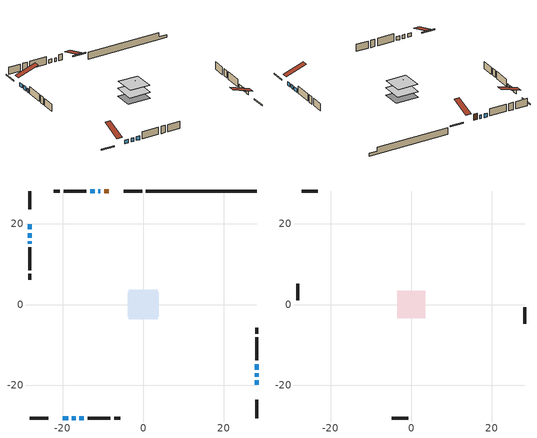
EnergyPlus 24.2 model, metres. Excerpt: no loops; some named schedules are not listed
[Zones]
conditioned space
 floor outside (Floor1 construction): -1.18,-1.18 -1.18,1.18 1.18,1.18 1.18,-1.18 z0.77
 floor adiabatic (AdiabaticFloorConstruction): -3.61,-3.61 -3.61,3.61 3.61,3.61 3.61,-3.61 z0.77
 floor foundation (Slab1 construction): -3.81,-3.05 -3.81,3.05 3.81,3.05 3.81,-3.05 z-1.52
 wall outside (RimJoist1 construction): -0.25,28.12 -4.78,28.12 / -28.12,-28.12 -23.59,-28.12 / -28.12,28.12 -28.12,23.59 / 28.12,-28.12 28.12,-23.59 z0.77:1.07
 wall outside (AdiabaticWallConstruction 1): -8.48,28.12 -9.67,28.12 z0.77:2.8
 wall outside (AdiabaticWallConstruction): 28.12,-19.88 28.12,-18.78 / -19.88,-28.12 -18.62,-28.12 / -28.12,19.88 -28.12,18.62 / -10.6,28.12 -11.13,28.12 / 28.12,-17.85 28.12,-17.07 / -17.69,-28.12 -16.77,-28.12 / -28.12,17.69 -28.12,16.57 / -28.12,15.64 -28.12,15.08 / -12.05,28.12 -13.17,28.12 / 28.12,-16.14 28.12,-14.74 / -15.85,-28.12 -14.72,-28.12 z0.77:1.99
 wall outside (Wall1 construction): -14.1,28.12 -19.75,28.12 / -13.8,-28.12 -8.14,-28.12 / -28.12,14.16 -28.12,8.5 / 28.12,-13.82 28.12,-8.16 z0.77:3.21
 wall outside (Wall2 construction): -20.68,28.12 -22.18,28.12 / -7.22,-28.12 -5.71,-28.12 / -28.12,7.57 -28.12,6.07 / 28.12,-7.24 28.12,-5.73 z0.77:3.21
 wall foundation (FoundationWall1 construction): 0.68,28.12,-1.52 0.68,28.12,0.77 25.37,28.12,0.77 25.37,28.12,-0.59 28.12,28.12,-0.59 28.12,28.12,-1.52
 window (WindowConstruction 7): 28.12,-19.88 28.12,-18.78 z0.77:1.99
 window (WindowConstruction 8): -19.88,-28.12 -18.62,-28.12 z0.77:1.99
 window (WindowConstruction 9): -28.12,19.88 -28.12,18.62 z0.77:1.99
 window (WindowConstruction 10): -10.6,28.12 -11.13,28.12 z0.77:1.99
 window (WindowConstruction): 28.12,-17.85 28.12,-17.07 z0.77:1.99
 window (WindowConstruction 1): -17.69,-28.12 -16.77,-28.12 z0.77:1.99
 window (WindowConstruction 2): -28.12,17.69 -28.12,16.57 z0.77:1.99
 window (WindowConstruction 3): -28.12,15.64 -28.12,15.08 z0.77:1.99
 window (WindowConstruction 4): -12.05,28.12 -13.17,28.12 z0.77:1.99
 window (WindowConstruction 5): 28.12,-16.14 28.12,-14.75 z0.77:1.99
 window (WindowConstruction 6): -15.84,-28.12 -14.73,-28.12 z0.77:1.99
 door (Door): -8.49,28.12 -9.67,28.12 z0.77:2.8
 ceiling adiabatic (AdiabaticFloorConstruction): 3.61,-3.61 3.61,3.61 -3.61,3.61 -3.61,-3.61 z0.77
attic - vented
 floor to conditioned space (Floor2 construction Reversed): -3.41,-3.41 -3.41,3.41 3.41,3.41 3.41,-3.41 z3.21
 floor to conditioned space (Floor3 construction Reversed): -1.18,-1.18 -1.18,1.18 1.18,1.18 1.18,-1.18 z3.21
 wall outside (Wall3 construction): -23.11,28.12 -27.19,28.12 / -4.79,-28.12 -0.71,-28.12 / -28.12,5.14 -28.12,1.07 / 28.12,-4.81 28.12,-0.73 z0.77:3.21
 roof outside (Roof1 construction): -7.56,28.12,3.21 -7.56,21.1,5.55 -5.71,21.1,5.55 -5.71,28.12,3.21; -20.81,-28.12,3.21 -20.81,-21.1,5.55 -22.66,-21.1,5.55 -22.66,-28.12,3.21; -28.12,20.81,3.21 -21.1,20.81,5.55 -21.1,22.66,5.55 -28.12,22.66,3.21; 28.12,-20.81,3.21 21.1,-20.81,5.55 21.1,-22.66,5.55 28.12,-22.66,3.21
[Building]
Building 1: Terrain=Suburbs
[Site:Location]
Quebec Intl AP_QC: Latitude {deg}=46.8; Longitude {deg}=-71.38; Time Zone {hr}=-5; Elevation {m}=74; Keep Site Location Information=Yes
[Site:GroundTemperature:Shallow]
0.0108218, -2.24938, -2.43038, -1.3578, 2.94801, 7.23376, 10.9493, 13.303, 13.5029, 11.5886, 7.96783, 3.81355
[Site:WaterMainsTemperature]
Calculation Method=Schedule; Temperature Schedule=mains temperature schedule
[Material] Roughness=Rough; Thermal Absorptance=0.9
Name | Thickness {m} | Conductivity {W/m-K} | Density {kg/m3} | Specific Heat {J/kg-K} | Solar Absorptance | Visible Absorptance
asphalt or fiberglass shingles | 0.00635 | 0.162714 | 1121.4 | 1465.45 | 0.4 | 0.4
ceiling loosefill ins | 0.338667 | 0.0480833 | 16.02 | 1046.75 | 0.7 | 0.7
ceiling loosefill ins 1 | 0.0846667 | 0.0480833 | 16.02 | 1046.75 | 0.7 | 0.7
ceiling stud and cavity | 0.1397 | 0.0783191 | 65.682 | 1177.47 | 0.7 | 0.7
ceiling stud and cavity 1 | 0.1397 | 0.0862361 | 65.682 | 1177.47 | 0.7 | 0.7
concrete 4.0 in. | 0.1016 | 1.803125 | 2242.8 | 837.4 | 0.7 | 0.7
concrete 8.0 in. | 0.2032 | 1.803125 | 2242.8 | 837.4 | 0.7 | 0.7
door material | 0.04445 | 0.053851 | 512.64 | 1214.23 | 0.7 | 0.7
exterior vertical ins | 0.0536725 | 0.029427 | 32.04 | 1214.23 | 0.7 | 0.7
floor covering | 0.0127 | 0.0433444 | 54.468 | 1339.84 | 0.6 | 0.6
floor rigid ins; wall rigid ins | 0.051816 | 0.029427 | 32.04 | 1214.23 | 0.7 | 0.7
floor rigid ins 1; wall rigid ins 1 | 0.512978 | 0.029427 | 32.04 | 1214.23 | 0.7 | 0.7
floor stud and cavity | 0.1397 | 0.112664 | 92.3553 | 1139.71 | 0.7 | 0.7
floor stud and cavity 1 | 0.1397 | 1.75129 | 37.0049 | 1207.88 | 0.7 | 0.7
furniture material conditioned space 1 | 0.1524 | 0.115458 | 640.8 | 1214.23 | 0.6 | 0.6
gypsum board | 0.0127 | 0.160291 | 801 | 837.4 | 0.6 | 0.6
gypsum board 1 | 0.0127 | 0.160291 | 801 | 837.4 | 0.7 | 0.7
osb sheathing 0.5 in. | 0.0127 | 0.115458 | 512.64 | 1214.23 | 0.7 | 0.7
osb sheathing 0.75 in. | 0.01905 | 0.115458 | 512.64 | 1214.23 | 0.7 | 0.7
osb sheathing 2.0 in. | 0.0508 | 0.115458 | 512.64 | 1214.23 | 0.7 | 0.7
rim joist stud and cavity | 0.0508 | 0.0278857 | 125.044 | 1163.47 | 0.6 | 0.6
slab rigid ins | 0.0259096 | 0.029427 | 32.04 | 1214.23 | 0.7 | 0.7
wall stud and cavity | 0.1397 | 0.0784751 | 139.0536 | 1170.24 | 0.7 | 0.7
wall stud and cavity 1 | 0.1397 | 0.165635 | 139.0536 | 1170.24 | 0.7 | 0.7
wall stud and cavity 2 | 0.0889 | 6.1454 | 50.32683 | 1063.81 | 0.6 | 0.6
wall stud and cavity 3 | 0.0889 | 0.380278 | 52.3479 | 1209.89 | 0.7 | 0.7
wall stud and cavity 4 | 0.0889 | 0.391764 | 83.0341 | 1211.67 | 0.7 | 0.7
wood siding | 0.0254 | 0.102417 | 544.68 | 1172.36 | 0.4 | 0.4
wood siding 1 | 0.00254 | 0.102417 | 544.68 | 1172.36 | 0.4 | 0.4
wood siding 2; wood siding 3; wood siding 4 | 0.0254 | 0.102417 | 544.68 | 1172.36 | 0.7 | 0.7
[WindowMaterial:SimpleGlazingSystem]
Name | U-Factor {W/m2-K} | Solar Heat Gain Coefficient
WindowMaterial | 3.00537 | 0.53
WindowMaterial 1 | 2.99685 | 0.54
WindowMaterial 2 | 2.98833 | 0.56
WindowMaterial 3 | 3.03659 | 0.48
WindowMaterial 4 | 2.96903 | 0.58
WindowMaterial 5 | 1.24008 | 0.21
WindowMaterial 6 | 3.02808 | 0.47
WindowMaterial 7 | 3.01672 | 0.5
WindowMaterial 8 | 3.04284 | 0.48
[Construction]
AdiabaticFloorConstruction: floor stud and cavity 1, floor rigid ins 1, osb sheathing 0.75 in., floor covering
AdiabaticWallConstruction: wood siding 3, wall rigid ins 1, wall stud and cavity 3, gypsum board
AdiabaticWallConstruction 1: wood siding 4, wall rigid ins 1, wall stud and cavity 3, gypsum board
Door: door material
Floor1 construction: floor stud and cavity, floor rigid ins, osb sheathing 0.75 in., floor covering
Floor2 construction Reversed: gypsum board, ceiling stud and cavity, ceiling loosefill ins
Floor3 construction Reversed: gypsum board, ceiling stud and cavity 1, ceiling loosefill ins 1
FoundationWall1 construction: concrete 8.0 in., gypsum board 1
furniture construction conditioned space 1: furniture material conditioned space 1
PartitionWallConstruction: gypsum board, wall stud and cavity 4, gypsum board
RimJoist1 construction: wood siding 2, osb sheathing 2.0 in., rim joist stud and cavity
Roof1 construction: asphalt or fiberglass shingles
Slab1 construction: slab rigid ins, concrete 4.0 in.
Wall1 construction: wood siding, osb sheathing 0.5 in., wall stud and cavity, gypsum board
Wall2 construction: wood siding, wall rigid ins, osb sheathing 0.5 in., wall stud and cavity 1, gypsum board
Wall3 construction: wood siding 1, wall stud and cavity 2
WindowConstruction: WindowMaterial
WindowConstruction 1: WindowMaterial 1
WindowConstruction 10: WindowMaterial 8
WindowConstruction 2; WindowConstruction 4: WindowMaterial 2
WindowConstruction 3: WindowMaterial 3
WindowConstruction 5: WindowMaterial 4
WindowConstruction 6: WindowMaterial 5
WindowConstruction 7: WindowMaterial 6
WindowConstruction 8; WindowConstruction 9: WindowMaterial 7
[Zone] Multiplier=1; Part of Total Floor Area=Yes
Name | Volume {m3}
attic - vented | 19.7744
conditioned space | 253.2
[Space]
Name | Zone | Volume {m3}
attic - vented 1 | attic - vented | 19.7744
conditioned space 1 | conditioned space | 253.2
[ZoneInfiltration:EffectiveLeakageArea]
infil attic - vented 1: Zone or Space=attic - vented 1; Schedule=Always On Discrete; Effective Air Leakage Area {cm2}=1920.74; Stack Coefficient=0.000332279; Wind Coefficient=1.2316e-05
[ZoneMixing]
whole house fan mix: Zone or Space=attic - vented; Schedule=Always On Continuous; Design Flow Rate Calculation Method=Flow/Zone; Design Flow Rate {m3/s}=0; Source Zone or Space=conditioned space
[SurfaceProperty:ExposedFoundationPerimeter]
Slab1: Exposed Perimeter Calculation Method=TotalExposedPerimeter; Total Exposed Perimeter {m}=27.44
[InternalMass] Zone or ZoneList=conditioned space; Space or SpaceList=conditioned space 1
Name | Construction | Surface Area {m2}
furniture mass conditioned space 1 | furniture construction conditioned space 1 | 41.6205
partition wall mass | PartitionWallConstruction | 104.051
[Lights]
interior lighting: Zone or ZoneList or Space or SpaceList=conditioned space 1; Schedule=interior lighting schedule; Design Level Calculation Method=LightingLevel; Lighting Level {W}=343.2; Return Air Fraction=0; Fraction Radiant=0.6; Fraction Visible=0.2; Fraction Replaceable=1
[People]
occupants: Zone or ZoneList or Space or SpaceList=conditioned space 1; Number of People Schedule=occupants schedule; Number of People Calculation Method=People; Number of People=3; Fraction Radiant=0.314171; Sensible Heat Fraction=0.56303; Activity Level Schedule=occupants activity schedule; Carbon Dioxide Generation Rate {m3/s-W}=0; Enable ASHRAE 55 Comfort Warnings=No; Mean Radiant Temperature Calculation Type=EnclosureAveraged
[ElectricEquipment] Zone or ZoneList or Space or SpaceList=conditioned space 1; Design Level Calculation Method=EquipmentLevel
Name | Schedule | Design Level {W} | Fraction Latent | Fraction Radiant | Fraction Lost
clothes dryer | clothes dryer schedule | 140.772 | 0.015 | 0.081 | 0.85
clothes washer | clothes washer schedule | 32.1985 | 0.03 | 0.162 | 0.7
cooking range | cooking range schedule | 215.147 | 0.08 | 0.432 | 0.2
dishwasher | dishwasher schedule | 66.8632 | 0.3 | 0.18 | 0.4
fridge | fridge schedule | 72.9452 | 0 | 0.6 | 0
mech vent bath fan 0 | mech vent bath fan 0 schedule | 25.1 | 0 | 0 | 1
mech vent house fan | mech vent house fan schedule | 0 | 0 | 0 | 1
mech vent house fan cfis | mech vent house fan cfis schedule | 0 | 0 | 0 | 0
mech vent range fan 0 | mech vent range fan 0 schedule | 57 | 0 | 0 | 1
misc plug loads | misc plug loads schedule | 494.7 | 0.045 | 0.513 | 0.1
whole house fan | Always On Discrete | 0 | 0 | 0 | 1
[OtherEquipment] Zone or ZoneList or Space or SpaceList=conditioned space 1; Design Level Calculation Method=EquipmentLevel
Name | Fuel Type | Schedule | Design Level {W} | Fraction Latent | Fraction Radiant | Fraction Lost
clothes dryer 1 | Electricity | clothes dryer schedule | 0 | 0.015 | 0.081 | 0.85
cooking range 1 | Electricity | cooking range schedule | 0 | 0.08 | 0.432 | 0.2
general water use latent | None | general water use schedule | 62.594 | 1 | 0 | 0
general water use sensible | None | general water use schedule | -61.6891 | 0 | 0.6 | 0
mech vent house fan latent load | None | Always On Discrete | 0 | 1 | 0 | 0
mech vent house fan sensible load | None | Always On Discrete | 0 | 0 | 0 | 0
water heater energy adjustment1 | Electricity | Always On Discrete | 0.01 | 0 | 0 | 1
[ZoneInfiltration:DesignFlowRate] Zone or ZoneList or Space or SpaceList=conditioned space 1; Schedule=Always On Discrete; Design Flow Rate Calculation Method=Flow/Zone; Design Flow Rate {m3/s}=0
infil flow; natural vent flow; whole house fan flow
[ZoneControl:Thermostat]
conditioned space Thermostat: Zone or ZoneList=conditioned space; Control Type Schedule=conditioned space Thermostat Schedule; Control 1=conditioned space temperature setpoint; Temperature Difference Between Cutout And Setpoint {deltaC}=0
[ZoneHVAC:Baseboard:Convective:Electric]
electric baseboard: Availability Schedule=Always On Discrete; Heating Design Capacity {W}=7239.73; Efficiency=1
[AirLoopHVAC:UnitarySystem]
unit heater unitary system: Control Type=Load; Controlling Zone or Thermostat Location=conditioned space; Dehumidification Control Type=None; Availability Schedule=Always On Discrete; Supply Fan=unit heater supply fan; Fan Placement=BlowThrough; Supply Air Fan Operating Mode Schedule=unit heater auto fan schedule; Heating Coil=unit heater htg coil; DX Heating Coil Sizing Ratio=1; Use DOAS DX Cooling Coil=No; Minimum Supply Air Temperature {C}=2; Latent Load Control=SensibleOnlyLoadControl; Cooling Supply Air Flow Rate Method=None; Heating Supply Air Flow Rate Method=SupplyAirFlowRate; Heating Supply Air Flow Rate {m3/s}=0.00141584; No Load Supply Air Flow Rate Method=SupplyAirFlowRate; No Load Supply Air Flow Rate {m3/s}=0; No Load Supply Air Flow Rate Control Set To Low Speed=Yes; Maximum Supply Air Temperature {C}=48.8889; Maximum Outdoor Dry-Bulb Temperature for Supplemental Heater Operation {C}=21; Ancillary On-Cycle Electric Power {W}=0; Ancillary Off-Cycle Electric Power {W}=0
[Fan:SystemModel]
unit heater supply fan: Availability Schedule=Always On Discrete; Design Maximum Air Flow Rate {m3/s}=0.00141584; Speed Control Method=Discrete; Electric Power Minimum Flow Rate Fraction=0.2; Design Pressure Rise {Pa}=500; Motor Efficiency=1; Motor In Air Stream Fraction=1; Design Electric Power Consumption {W}=Autosize; Design Power Sizing Method=PowerPerFlow; Electric Power Per Unit Flow Rate {W/(m3/s)}=1e-06; Electric Power Per Unit Flow Rate Per Unit Pressure {W/((m3/s)-Pa)}=1.66667; Fan Total Efficiency=0.7; Motor Loss Radiative Fraction=0; Number of Speeds=1; Speed Flow Fraction 1=1; Speed Electric Power Fraction 1=1
[Coil:Heating:Fuel]
unit heater htg coil: Availability Schedule=Always On Discrete; Fuel Type=Propane; Burner Efficiency=0.3; Nominal Capacity {W}=0.293071; On Cycle Parasitic Electric Load {W}=0; Off Cycle Parasitic Fuel Load {W}=0
[Zone equipment]
conditioned space: electric baseboard, unit heater unitary system
[Foundation:Kiva]
Foundation Kiva 1: Initial Indoor Air Temperature {C}=18; Wall Height Above Grade {m}=0.769986; Wall Depth Below Slab {m}=0.2032; Custom Block Material Name 1=exterior vertical ins; Custom Block Depth 1 {m}=2.28999; Custom Block X Position 1 {m}=0.2159; Custom Block Z Position 1 {m}=0
[Foundation:Kiva:Settings]
Soil Conductivity {W/m-K}=0.849921; Soil Density {kg/m3}=1842.3; Soil Specific Heat {J/kg-K}=418.7; Ground Solar Absorptivity=0.9; Ground Thermal Absorptivity=0.9; Ground Surface Roughness {m}=0.03; Far-Field Width {m}=40; Deep-Ground Boundary Condition=ZeroFlux; Deep-Ground Depth {m}=40; Minimum Cell Dimension {m}=0.2; Maximum Cell Growth Coefficient=3; Simulation Timestep=Timestep
[Exterior:Lights]
exterior lighting: Schedule=exterior lighting schedule; Design Level {W}=75.6
[EnergyManagementSystem:GlobalVariable]
infil_program_Qfan
infil_program_Qinf
natural_vent_program_Qnv
natural_vent_program_Qwhf
[EnergyManagementSystem:Sensor]
Name | Output:Variable or Output:Meter Index Key | Output:Variable or Output:Meter
airflow_gain | infil flow | Infiltration Sensible Heat Gain Energy
airflow_gain_1 | natural vent flow | Infiltration Sensible Heat Gain Energy
airflow_gain_2 | whole house fan flow | Infiltration Sensible Heat Gain Energy
airflow_loss | infil flow | Infiltration Sensible Heat Loss Energy
airflow_loss_1 | natural vent flow | Infiltration Sensible Heat Loss Energy
airflow_loss_2 | whole house fan flow | Infiltration Sensible Heat Loss Energy
clg_load_cond |  | Cooling:EnergyTransfer:Zone:CONDITIONED SPACE
clg_sp_s; clg_sp_s_1 | cooling setpoint | Schedule Value
clothes_dryer_exhaust_0_sch_s | clothes dryer exhaust 0 schedule | Schedule Value
conditioned_space_clg_unmet_s | conditioned space | Zone Cooling Setpoint Not Met Time
conditioned_space_htg_unmet_s | conditioned space | Zone Heating Setpoint Not Met Time
cool_season | cooling season schedule | Schedule Value
fridge_tin_s | conditioned space | Zone Mean Air Temperature
htg_load_cond |  | Heating:EnergyTransfer:Zone:CONDITIONED SPACE
htg_sp_s; htg_sp_s_1 | heating setpoint | Schedule Value
ig_ee_conv | clothes dryer | Electric Equipment Convective Heating Energy
ig_ee_conv_2 | cooking range | Electric Equipment Convective Heating Energy
ig_ee_conv_4 | fridge | Electric Equipment Convective Heating Energy
ig_ee_conv_5 | misc plug loads | Electric Equipment Convective Heating Energy
ig_ee_conv_6 | whole house fan | Electric Equipment Convective Heating Energy
ig_ee_rad | clothes dryer | Electric Equipment Radiant Heating Energy
ig_ee_rad_2 | cooking range | Electric Equipment Radiant Heating Energy
ig_ee_rad_4 | fridge | Electric Equipment Radiant Heating Energy
ig_ee_rad_5 | misc plug loads | Electric Equipment Radiant Heating Energy
ig_ee_rad_6 | whole house fan | Electric Equipment Radiant Heating Energy
ig_lgt_conv | interior lighting | Lights Convective Heating Energy
ig_lgt_rad | interior lighting | Lights Radiant Heating Energy
ig_lgt_vis | interior lighting | Lights Visible Radiation Heating Energy
ig_oe_conv | clothes dryer 1 | Other Equipment Convective Heating Energy
ig_oe_conv_1 | cooking range 1 | Other Equipment Convective Heating Energy
ig_oe_conv_2 | general water use latent | Other Equipment Convective Heating Energy
ig_oe_conv_3 | general water use sensible | Other Equipment Convective Heating Energy
ig_oe_conv_4 | water heater energy adjustment1 | Other Equipment Convective Heating Energy
ig_oe_rad | clothes dryer 1 | Other Equipment Radiant Heating Energy
ig_oe_rad_1 | cooking range 1 | Other Equipment Radiant Heating Energy
ig_oe_rad_2 | general water use latent | Other Equipment Radiant Heating Energy
ig_oe_rad_3 | general water use sensible | Other Equipment Radiant Heating Energy
ig_oe_rad_4 | water heater energy adjustment1 | Other Equipment Radiant Heating Energy
ig_ppl_conv | occupants | People Convective Heating Energy
ig_ppl_rad | occupants | People Radiant Heating Energy
im_conv | furniture mass conditioned space 1 | Surface Inside Face Convection Heat Gain Energy
im_conv_1 | partition wall mass | Surface Inside Face Convection Heat Gain Energy
im_ig | furniture mass conditioned space 1 | Surface Inside Face Internal Gains Radiation Heat Gain Energy
im_ig_1 | partition wall mass | Surface Inside Face Internal Gains Radiation Heat Gain Energy
im_lgt | furniture mass conditioned space 1 | Surface Inside Face Lights Radiation Heat Gain Energy
im_lgt_1 | partition wall mass | Surface Inside Face Lights Radiation Heat Gain Energy
im_sol | furniture mass conditioned space 1 | Surface Inside Face Solar Radiation Heat Gain Energy
im_sol_1 | partition wall mass | Surface Inside Face Solar Radiation Heat Gain Energy
im_surf | furniture mass conditioned space 1 | Surface Inside Face Net Surface Thermal Radiation Heat Gain Energy
im_surf_1 | partition wall mass | Surface Inside Face Net Surface Thermal Radiation Heat Gain Energy
mech_vent_bath_fan_0_sch_s | mech vent bath fan 0 schedule | Schedule Value
mech_vent_range_fan_0_sch_s | mech vent range fan 0 schedule | Schedule Value
mv_conv | mech vent bath fan 0 | Electric Equipment Convective Heating Energy
mv_conv_1 | mech vent house fan | Electric Equipment Convective Heating Energy
mv_conv_2 | mech vent house fan cfis | Electric Equipment Convective Heating Energy
mv_conv_3 | mech vent range fan 0 | Electric Equipment Convective Heating Energy
mv_conv_4 | mech vent house fan latent load | Other Equipment Convective Heating Energy
mv_conv_5 | mech vent house fan sensible load | Other Equipment Convective Heating Energy
mv_rad | mech vent bath fan 0 | Electric Equipment Radiant Heating Energy
mv_rad_1 | mech vent house fan | Electric Equipment Radiant Heating Energy
mv_rad_2 | mech vent house fan cfis | Electric Equipment Radiant Heating Energy
mv_rad_3 | mech vent range fan 0 | Electric Equipment Radiant Heating Energy
mv_rad_4 | mech vent house fan latent load | Other Equipment Radiant Heating Energy
mv_rad_5 | mech vent house fan sensible load | Other Equipment Radiant Heating Energy
natural_vent_s | natural vent schedule | Schedule Value
out_pb_s |  | Site Outdoor Air Barometric Pressure
out_wt_s |  | Site Outdoor Air Humidity Ratio
site_vw_s |  | Site Wind Speed
ss_back_out | Window1 | Surface Window Shortwave from Zone Back Out Window Heat Transfer Rate
ss_back_out_1 | Window10 | Surface Window Shortwave from Zone Back Out Window Heat Transfer Rate
ss_back_out_10 | Window9 | Surface Window Shortwave from Zone Back Out Window Heat Transfer Rate
ss_back_out_2 | Window12 | Surface Window Shortwave from Zone Back Out Window Heat Transfer Rate
ss_back_out_3 | Window14 | Surface Window Shortwave from Zone Back Out Window Heat Transfer Rate
ss_back_out_4 | Window3 | Surface Window Shortwave from Zone Back Out Window Heat Transfer Rate
ss_back_out_5 | Window4 | Surface Window Shortwave from Zone Back Out Window Heat Transfer Rate
ss_back_out_6 | Window5 | Surface Window Shortwave from Zone Back Out Window Heat Transfer Rate
ss_back_out_7 | Window6 | Surface Window Shortwave from Zone Back Out Window Heat Transfer Rate
ss_back_out_8 | Window7 | Surface Window Shortwave from Zone Back Out Window Heat Transfer Rate
ss_back_out_9 | Window8 | Surface Window Shortwave from Zone Back Out Window Heat Transfer Rate
ss_conv | Door1 | Surface Inside Face Convection Heat Gain Energy
ss_conv_1 | Window1 | Surface Inside Face Convection Heat Gain Energy
ss_conv_10 | Window8 | Surface Inside Face Convection Heat Gain Energy
ss_conv_11 | Window9 | Surface Inside Face Convection Heat Gain Energy
ss_conv_2 | Window10 | Surface Inside Face Convection Heat Gain Energy
ss_conv_3 | Window12 | Surface Inside Face Convection Heat Gain Energy
ss_conv_4 | Window14 | Surface Inside Face Convection Heat Gain Energy
ss_conv_5 | Window3 | Surface Inside Face Convection Heat Gain Energy
ss_conv_6 | Window4 | Surface Inside Face Convection Heat Gain Energy
ss_conv_7 | Window5 | Surface Inside Face Convection Heat Gain Energy
ss_conv_8 | Window6 | Surface Inside Face Convection Heat Gain Energy
ss_conv_9 | Window7 | Surface Inside Face Convection Heat Gain Energy
ss_ig | Door1 | Surface Inside Face Internal Gains Radiation Heat Gain Energy
ss_ig_1 | Window1 | Surface Inside Face Internal Gains Radiation Heat Gain Energy
ss_ig_10 | Window8 | Surface Inside Face Internal Gains Radiation Heat Gain Energy
ss_ig_11 | Window9 | Surface Inside Face Internal Gains Radiation Heat Gain Energy
ss_ig_2 | Window10 | Surface Inside Face Internal Gains Radiation Heat Gain Energy
ss_ig_3 | Window12 | Surface Inside Face Internal Gains Radiation Heat Gain Energy
ss_ig_4 | Window14 | Surface Inside Face Internal Gains Radiation Heat Gain Energy
ss_ig_5 | Window3 | Surface Inside Face Internal Gains Radiation Heat Gain Energy
ss_ig_6 | Window4 | Surface Inside Face Internal Gains Radiation Heat Gain Energy
ss_ig_7 | Window5 | Surface Inside Face Internal Gains Radiation Heat Gain Energy
ss_ig_8 | Window6 | Surface Inside Face Internal Gains Radiation Heat Gain Energy
ss_ig_9 | Window7 | Surface Inside Face Internal Gains Radiation Heat Gain Energy
ss_lgt | Door1 | Surface Inside Face Lights Radiation Heat Gain Energy
ss_sol | Door1 | Surface Inside Face Solar Radiation Heat Gain Energy
ss_surf | Door1 | Surface Inside Face Net Surface Thermal Radiation Heat Gain Energy
ss_surf_1 | Window1 | Surface Inside Face Net Surface Thermal Radiation Heat Gain Energy
ss_surf_10 | Window8 | Surface Inside Face Net Surface Thermal Radiation Heat Gain Energy
ss_surf_11 | Window9 | Surface Inside Face Net Surface Thermal Radiation Heat Gain Energy
ss_surf_2 | Window10 | Surface Inside Face Net Surface Thermal Radiation Heat Gain Energy
ss_surf_3 | Window12 | Surface Inside Face Net Surface Thermal Radiation Heat Gain Energy
ss_surf_4 | Window14 | Surface Inside Face Net Surface Thermal Radiation Heat Gain Energy
ss_surf_5 | Window3 | Surface Inside Face Net Surface Thermal Radiation Heat Gain Energy
ss_surf_6 | Window4 | Surface Inside Face Net Surface Thermal Radiation Heat Gain Energy
ss_surf_7 | Window5 | Surface Inside Face Net Surface Thermal Radiation Heat Gain Energy
ss_surf_8 | Window6 | Surface Inside Face Net Surface Thermal Radiation Heat Gain Energy
ss_surf_9 | Window7 | Surface Inside Face Net Surface Thermal Radiation Heat Gain Energy
ss_trans_in | Window1 | Surface Window Transmitted Solar Radiation Rate
ss_trans_in_1 | Window10 | Surface Window Transmitted Solar Radiation Rate
ss_trans_in_10 | Window9 | Surface Window Transmitted Solar Radiation Rate
ss_trans_in_2 | Window12 | Surface Window Transmitted Solar Radiation Rate
ss_trans_in_3 | Window14 | Surface Window Transmitted Solar Radiation Rate
ss_trans_in_4 | Window3 | Surface Window Transmitted Solar Radiation Rate
ss_trans_in_5 | Window4 | Surface Window Transmitted Solar Radiation Rate
ss_trans_in_6 | Window5 | Surface Window Transmitted Solar Radiation Rate
ss_trans_in_7 | Window6 | Surface Window Transmitted Solar Radiation Rate
ss_trans_in_8 | Window7 | Surface Window Transmitted Solar Radiation Rate
ss_trans_in_9 | Window8 | Surface Window Transmitted Solar Radiation Rate
ss_trans_out | Window1 | Surface Inside Face Initial Transmitted Diffuse Transmitted Out Window Solar Radiation Rate
ss_trans_out_1 | Window10 | Surface Inside Face Initial Transmitted Diffuse Transmitted Out Window Solar Radiation Rate
ss_trans_out_10 | Window9 | Surface Inside Face Initial Transmitted Diffuse Transmitted Out Window Solar Radiation Rate
ss_trans_out_2 | Window12 | Surface Inside Face Initial Transmitted Diffuse Transmitted Out Window Solar Radiation Rate
ss_trans_out_3 | Window14 | Surface Inside Face Initial Transmitted Diffuse Transmitted Out Window Solar Radiation Rate
ss_trans_out_4 | Window3 | Surface Inside Face Initial Transmitted Diffuse Transmitted Out Window Solar Radiation Rate
ss_trans_out_5 | Window4 | Surface Inside Face Initial Transmitted Diffuse Transmitted Out Window Solar Radiation Rate
ss_trans_out_6 | Window5 | Surface Inside Face Initial Transmitted Diffuse Transmitted Out Window Solar Radiation Rate
